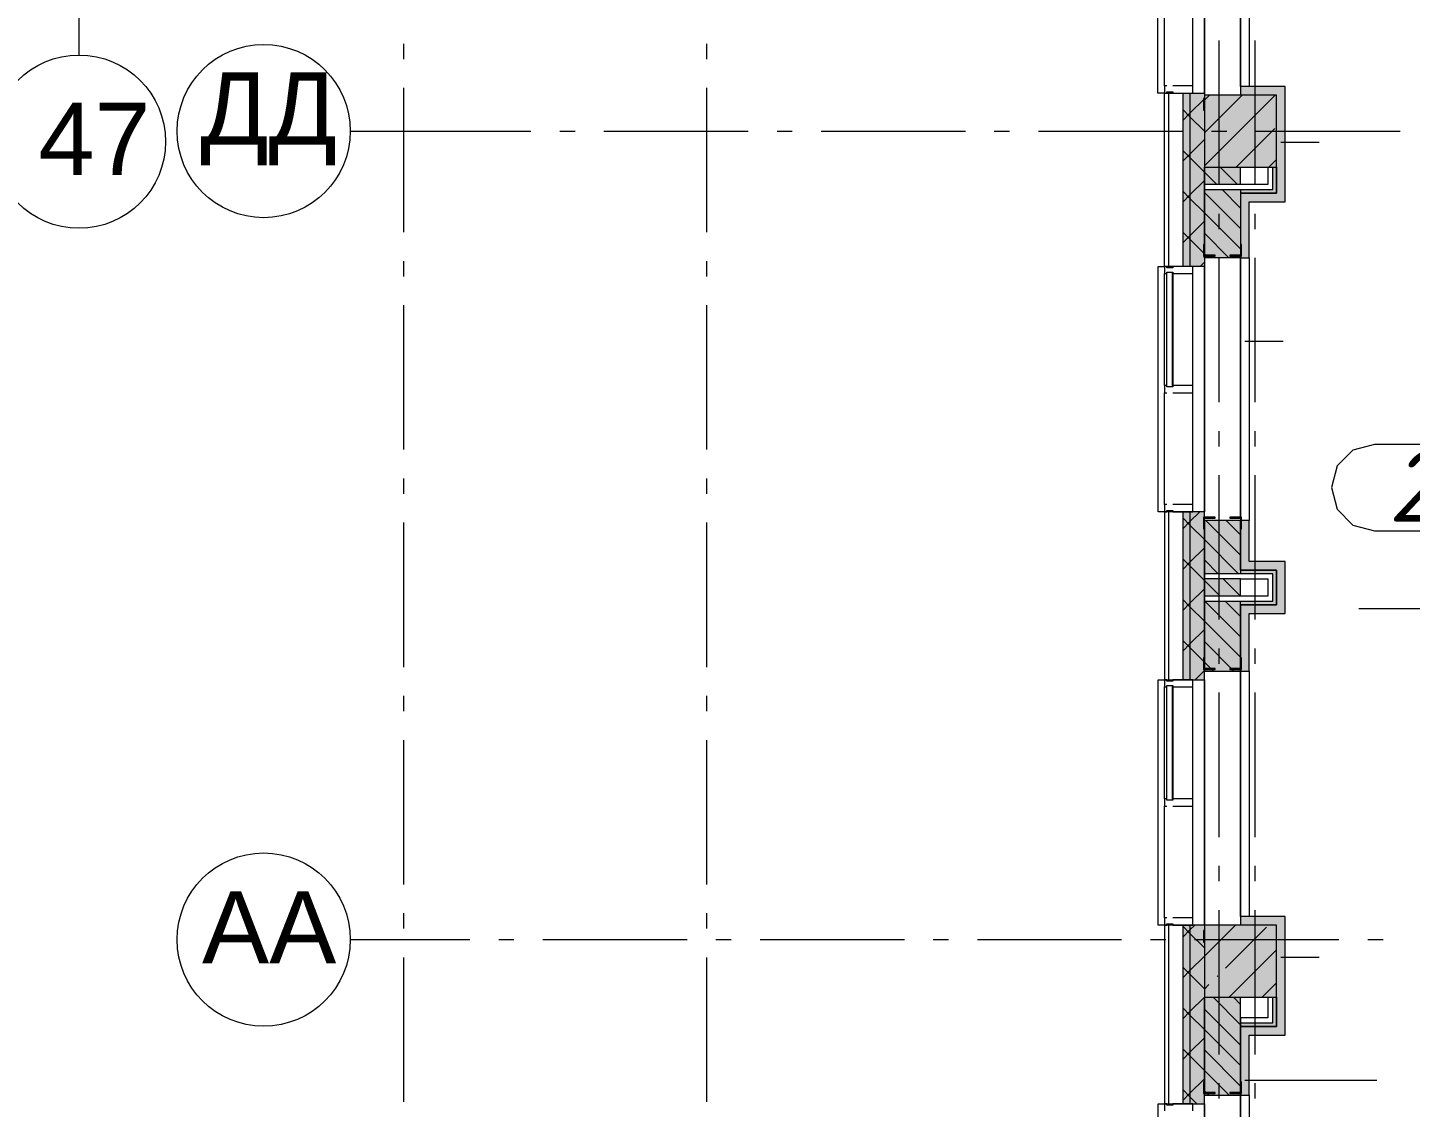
# Model space of a CAD drawing. Header units: millimetres. Extents: x -537608 to 253996, y -217170 to 186033.
# Drawn here: x -299567 to -289984, y -9213 to -1734 of the extents above; entities that cross this region are included whole.
import ezdxf

# ---------------------------------------------------------------- set-up
doc = ezdxf.new("R2010")
doc.units = ezdxf.units.MM
doc.layers.add('PDF _Геометрия', color=7, linetype='Continuous')
doc.layers.add('PDF _Текст', color=7, linetype='Continuous')
doc.layers.add('PDF _Сплошная заливка', color=7, linetype='Continuous', true_color=0xffffff)
doc.styles.add('PDF ArialMT', font='arial.ttf')
doc.styles.add('PDF ISOCPEUR Italic', font='isocpeui.ttf')

msp = doc.modelspace()

# ---------------------------------------------------------------- hatches: boundary and pattern name
at = {"layer": 'PDF _Сплошная заливка', "transparency": 33554559}
h = msp.add_hatch(color=256, dxfattribs=at)
h.paths.add_polyline_path([(-291411.3555, -11450.6591), (-291411.3555, -10887.6599), (-291511.3559, -10887.6599), (-291511.3559, -11450.6591)], flags=0)
h.paths.add_polyline_path([(-291411.3555, -9187.6588), (-291411.3555, -7950.6578), (-291511.3559, -7950.6578), (-291511.3559, -9187.6588)], flags=0)
h.paths.add_polyline_path([(-291411.3555, -6250.6576), (-291411.3555, -5087.6575), (-291511.3559, -5087.6575), (-291511.3559, -6250.6576)], flags=0)
h.paths.add_polyline_path([(-291511.3559, -3387.6566), (-291411.3555, -3387.6566), (-291411.3555, -2187.6558), (-291511.3559, -2187.6558), (-291511.3559, -2700.6575)], flags=0)
h.paths.add_polyline_path([(-291411.3555, -487.6572), (-291411.3555, 799.3446), (-291511.3559, 799.3446), (-291511.3559, -487.6572)], flags=0)
h = msp.add_hatch(color=256, dxfattribs=at)
h.paths.add_polyline_path([(-291511.3559, -11450.6591), (-291511.3559, -10887.6599), (-291561.3561, -10887.6599), (-291561.3561, -11450.6591)], flags=0)
h.paths.add_polyline_path([(-291561.3561, -9187.6588), (-291511.3559, -9187.6588), (-291511.3559, -7950.6578), (-291561.3561, -7950.6578), (-291561.3561, -9001.643)], flags=0)
h.paths.add_polyline_path([(-291511.3559, -6250.6576), (-291511.3559, -5087.6575), (-291561.3561, -5087.6575), (-291561.3561, -6250.6576)], flags=0)
h.paths.add_polyline_path([(-291511.3559, -3387.6566), (-291511.3559, -2187.6558), (-291561.3561, -2187.6558), (-291561.3561, -3387.6566)], flags=0)
h.paths.add_polyline_path([(-291561.3561, -487.6572), (-291511.3559, -487.6572), (-291511.3559, 699.3442), (-291561.3561, 699.3442), (-291561.3561, -457.8366)], flags=0)
h = msp.add_hatch(color=256, dxfattribs=at)
h.paths.add_polyline_path([(-291161.3544, -11450.6591), (-291161.3544, -11400.6589), (-291411.3555, -11400.6589), (-291411.3555, -11450.6591), (-291253.0918, -11450.6591)], flags=0)
h.paths.add_polyline_path([(-291411.3555, -9127.6576), (-291161.3544, -9127.6576), (-291161.3544, -8450.6584), (-291411.3555, -8450.6584), (-291411.3555, -9001.643)], flags=0)
h.paths.add_polyline_path([(-291411.3555, -6190.658), (-291161.3544, -6190.658), (-291161.3544, -5706.6577), (-291411.3555, -5706.6577), (-291411.3555, -6153.7079)], flags=0)
h.paths.add_polyline_path([(-291411.3555, -5671.6582), (-291161.3544, -5671.6582), (-291161.3544, -5551.6579), (-291411.3555, -5551.6579)], flags=0)
h.paths.add_polyline_path([(-291253.0918, -5516.6573), (-291161.3544, -5516.6573), (-291161.3544, -5147.6581), (-291411.3555, -5147.6581), (-291411.3555, -5516.6573)], flags=0)
h.paths.add_polyline_path([(-291253.0918, -3327.6559), (-291161.3544, -3327.6559), (-291161.3544, -2855.6573), (-291411.3555, -2855.6573), (-291411.3555, -3327.6559)], flags=0)
h.paths.add_polyline_path([(-291411.3555, -2820.6567), (-291161.3544, -2820.6567), (-291161.3544, -2700.6575), (-291411.3555, -2700.6575)], flags=0)
h.paths.add_polyline_path([(-291253.0918, -427.6565), (-291161.3544, -427.6565), (-291161.3544, 249.3444), (-291411.3555, 249.3444), (-291411.3555, -427.6565)], flags=0)
for points in [[(-290911.3555, -2700.6575), (-290911.3555, -2200.6575), (-291411.3555, -2200.6575), (-291411.3555, -2700.6575), (-291253.0918, -2700.6575)], [(-290911.3555, -8450.6584), (-290911.3555, -7950.6578), (-291411.3555, -7950.6578), (-291411.3555, -8450.6584), (-291253.0918, -8450.6584)]]:
    msp.add_hatch(color=256, dxfattribs=at).paths.add_polyline_path(points)
at = {"layer": 'PDF _Сплошная заливка', "true_color": 0x77b143, "transparency": 33554559}
for points in [[(-290936.3556, -2880.6574), (-290936.3556, -2855.6573), (-291161.3544, -2855.6573), (-291161.3544, -2880.6574), (-290971.3562, -2880.6574)], [(-290936.3556, -5516.6573), (-290911.3555, -5516.6573), (-290911.3555, -5491.6572), (-291161.3544, -5491.6572), (-291161.3544, -5516.6573)], [(-290936.3556, -5731.6578), (-290936.3556, -5706.6577), (-291161.3544, -5706.6577), (-291161.3544, -5731.6578), (-290971.3562, -5731.6578)], [(-290971.3562, -8652.866), (-290936.3556, -8652.866), (-290936.3556, -8627.8659), (-291161.3544, -8627.8659), (-291161.3544, -8652.866), (-291101.3559, -8652.866)]]:
    msp.add_hatch(color=75, dxfattribs=at).paths.add_polyline_path(points)
at = {"layer": 'PDF _Сплошная заливка', "true_color": 0xff7d7d, "transparency": 33554559}
msp.add_hatch(color=11, dxfattribs=at).paths.add_polyline_path([(-291161.3544, -6190.658), (-291101.3559, -6190.658), (-291101.3559, -5731.6578), (-291161.3544, -5731.6578), (-291161.3544, -6153.7079)])

# ---------------------------------------------------------------- linework, layer by layer
at = {"layer": 'PDF _Геометрия', "lineweight": 9}
for p, q in [((-291161.3544, -427.6565), (-291161.3544, -2140.6568)), ((-291161.3544, -2140.6568), (-291161.3544, -427.6565)), ((-291101.3559, -427.6565), (-291101.3559, -2140.6568)), ((-291411.3555, -487.6572), (-291411.3555, -2187.6558)), ((-291411.3555, -2187.6558), (-291411.3555, -487.6572)), ((-291688.3546, -2137.6556), (-291688.3546, -1362.6566)), ((-291491.355, -2137.6556), (-291491.355, -1362.6566)), ((-291671.3549, -2137.6556), (-291688.3546, -2137.6556)), ((-291688.3546, -2137.6556), (-291688.3546, -2187.6558)), ((-291688.3546, -2187.6558), (-291671.3549, -2187.6558)), ((-291688.3546, -3387.6566), (-291688.3546, -2187.6558)), ((-291688.3546, -2187.6558), (-291661.3544, -2187.6558)), ((-291671.3549, -2187.6558), (-291671.3549, -2177.6575)), ((-291671.3549, -2177.6575), (-291631.3551, -2177.6575)), ((-291661.3544, -2187.6558), (-291661.3544, -3387.6566)), ((-291661.3544, -2187.6558), (-291561.3561, -2187.6558)), ((-291491.355, -2137.6556), (-291631.3551, -2137.6556)), ((-291631.3551, -2177.6575), (-291631.3551, -2187.6558)), ((-291631.3551, -2187.6558), (-291491.355, -2187.6558)), ((-291561.3561, -2187.6558), (-291561.3561, -3387.6566)), ((-291561.3561, -2187.6558), (-291511.3559, -2187.6558)), ((-291511.3559, -2187.6558), (-291511.3559, -3387.6566)), ((-291511.3559, -2187.6558), (-291411.3555, -2187.6558)), ((-291491.355, -2187.6558), (-291491.355, -2137.6556)), ((-291411.3555, -2187.6558), (-291411.3555, -2200.6575)), ((-291411.3555, -2235.3523), (-291376.6607, -2200.6575)), ((-291411.3555, -2691.5483), (-290920.4625, -2200.6575)), ((-291411.3555, -2200.6575), (-291411.3555, -2700.6575)), ((-290911.3555, -2200.6575), (-291411.3555, -2200.6575)), ((-290911.3555, -2140.6568), (-291161.3544, -2140.6568)), ((-291161.3544, -2140.6568), (-291161.3544, -2200.6575)), ((-290851.3548, -2140.6568), (-290911.3555, -2140.6568)), ((-290911.3555, -2700.6575), (-290911.3555, -2200.6575)), ((-290851.3548, -2880.6574), (-290851.3548, -2140.6568)), ((-291511.3559, -2326.2738), (-291411.3555, -2226.2734)), ((-291411.3555, -2463.4514), (-291152.0709, -2204.1647)), ((-291511.3559, -2351.0069), (-291561.3561, -2301.0067)), ((-291561.3561, -2376.274), (-291511.3559, -2326.2738)), ((-291411.3555, -2451.0052), (-291511.3559, -2351.0069)), ((-291192.3634, -2700.6575), (-290923.9719, -2432.2637)), ((-291511.3559, -2633.8491), (-291561.3561, -2583.8489)), ((-291511.3559, -2609.116), (-291411.3555, -2509.1156)), ((-290881.3541, -2526.3801), (-290615.2059, -2526.3801)), ((-291561.3561, -2659.1163), (-291511.3559, -2609.116)), ((-291411.3555, -2733.8496), (-291511.3559, -2633.8491)), ((-290964.2666, -2700.6575), (-290911.3555, -2647.7465)), ((-291411.3555, -2700.6575), (-290911.3555, -2700.6575)), ((-291411.3555, -2820.6567), (-291411.3555, -2700.6575)), ((-291411.3555, -2700.6575), (-291411.3555, -3387.6566)), ((-291324.5484, -2820.6567), (-291411.3555, -2733.8496)), ((-291183.1251, -2820.6567), (-291303.1265, -2700.6575)), ((-291161.3544, -2820.6567), (-291161.3544, -2700.6575)), ((-290971.3562, -2700.6575), (-290971.3562, -2820.6567)), ((-290936.3556, -2855.6573), (-290936.3556, -2700.6575)), ((-290911.3555, -2880.6574), (-290911.3555, -2700.6575)), ((-290911.3555, -2700.6575), (-290911.3555, -2880.6574)), ((-291511.3559, -2916.6914), (-291561.3561, -2866.6911)), ((-291511.3559, -2891.9583), (-291411.3555, -2791.9578)), ((-291161.3544, -2820.6567), (-291411.3555, -2820.6567)), ((-291411.3555, -2855.6573), (-291411.3555, -2820.6567)), ((-291411.3555, -2855.6573), (-291161.3544, -2855.6573)), ((-291411.3555, -3327.6559), (-291411.3555, -2855.6573)), ((-291161.3544, -2983.8485), (-291289.5478, -2855.6573)), ((-290971.3562, -2820.6567), (-291161.3544, -2820.6567)), ((-291161.3544, -2855.6573), (-290971.3562, -2855.6573)), ((-291161.3544, -2855.6573), (-291161.3544, -2880.6574)), ((-290971.3562, -2855.6573), (-290936.3556, -2855.6573)), ((-291561.3561, -2941.9585), (-291511.3559, -2891.9583)), ((-291411.3555, -3016.6918), (-291511.3559, -2916.6914)), ((-291161.3544, -3125.2696), (-291411.3555, -2875.2707)), ((-291161.3544, -2880.6574), (-291101.3559, -2880.6574)), ((-290971.3562, -2880.6574), (-291161.3544, -2880.6574)), ((-291161.3544, -2880.6574), (-291161.3544, -3327.6559)), ((-291161.3544, -2880.6574), (-291161.3544, -3327.6559)), ((-291101.3559, -2880.6574), (-290911.3555, -2880.6574)), ((-291101.3559, -3327.6559), (-291101.3559, -2940.6559)), ((-291101.3559, -2940.6559), (-290851.3548, -2940.6559)), ((-290936.3556, -2880.6574), (-290971.3562, -2880.6574)), ((-290911.3555, -2880.6574), (-290936.3556, -2880.6574)), ((-290851.3548, -2940.6559), (-290851.3548, -2880.6574)), ((-291161.3544, -3266.6929), (-291411.3555, -3016.6918)), ((-291511.3559, -3199.5336), (-291561.3561, -3149.5356)), ((-291511.3559, -3174.8005), (-291411.3555, -3074.8022)), ((-291241.8125, -3327.6559), (-291411.3555, -3158.1129)), ((-291561.3561, -3224.8007), (-291511.3559, -3174.8005)), ((-291411.3555, -3299.534), (-291511.3559, -3199.5336)), ((-291383.2336, -3327.6559), (-291411.3555, -3299.534)), ((-291161.3544, -3327.6559), (-291411.3555, -3327.6559)), ((-291161.3544, -3327.6559), (-291161.3544, -5124.6576)), ((-291161.3544, -5124.6576), (-291161.3544, -3327.6559)), ((-291161.3544, -3327.6559), (-291101.3559, -3327.6559)), ((-291101.3559, -3327.6559), (-291101.3559, -5147.6581)), ((-291671.3549, -3387.6566), (-291688.3546, -3387.6566)), ((-291688.3546, -3387.6566), (-291688.3546, -3437.6569)), ((-291661.3544, -3387.6566), (-291688.3546, -3387.6566)), ((-291688.3546, -4212.658), (-291688.3546, -3437.6569)), ((-291688.3546, -3437.6569), (-291671.3549, -3437.6569)), ((-291671.3549, -3397.6571), (-291671.3549, -3387.6566)), ((-291631.3551, -3397.6571), (-291671.3549, -3397.6571)), ((-291671.3549, -3427.6564), (-291631.3551, -3427.6564)), ((-291671.3549, -3437.6569), (-291671.3549, -3427.6564)), ((-291671.3549, -4212.658), (-291671.3549, -3437.6569)), ((-291561.3561, -3387.6566), (-291661.3544, -3387.6566)), ((-291491.355, -3387.6566), (-291631.3551, -3387.6566)), ((-291631.3551, -3387.6566), (-291631.3551, -3397.6571)), ((-291631.3551, -3427.6564), (-291631.3551, -3437.6569)), ((-291631.3551, -3437.6569), (-291491.355, -3437.6569)), ((-291511.3559, -3387.6566), (-291561.3561, -3387.6566)), ((-291411.3555, -3387.6566), (-291511.3559, -3387.6566)), ((-291491.355, -3437.6569), (-291491.355, -3387.6566)), ((-291491.355, -4212.658), (-291491.355, -3437.6569)), ((-291441.3677, -3387.6566), (-291411.3555, -3357.6444)), ((-291411.3555, -3387.6566), (-291411.3555, -5087.6575)), ((-291411.3555, -5087.6575), (-291411.3555, -3387.6566)), ((-291131.3551, -3905.1795), (-290865.2048, -3905.1795)), ((-291671.3549, -4212.658), (-291688.3546, -4212.658)), ((-291688.3546, -4212.658), (-291688.3546, -4262.6582)), ((-291671.3549, -4222.6563), (-291671.3549, -4212.658)), ((-291491.355, -4212.658), (-291631.3551, -4212.658)), ((-291631.3551, -4212.658), (-291631.3551, -4222.6563)), ((-291491.355, -4262.6582), (-291491.355, -4212.658)), ((-291688.3546, -5037.6573), (-291688.3546, -4262.6582)), ((-291688.3546, -4262.6582), (-291671.3549, -4262.6582)), ((-291631.3551, -4222.6563), (-291671.3549, -4222.6563)), ((-291631.3551, -4262.6582), (-291491.355, -4262.6582)), ((-291491.355, -5037.6573), (-291491.355, -4262.6582)), ((-291671.3549, -5037.6573), (-291688.3546, -5037.6573)), ((-291688.3546, -5037.6573), (-291688.3546, -5087.6575)), ((-291671.3549, -5087.6575), (-291671.3549, -5077.658)), ((-291671.3549, -5077.658), (-291631.3551, -5077.658)), ((-291491.355, -5037.6573), (-291631.3551, -5037.6573)), ((-291631.3551, -5077.658), (-291631.3551, -5087.6575)), ((-291491.355, -5087.6575), (-291491.355, -5037.6573)), ((-291661.3544, -5087.6575), (-291688.3546, -5087.6575)), ((-291688.3546, -5087.6575), (-291688.3546, -6250.6576)), ((-291688.3546, -5087.6575), (-291671.3549, -5087.6575)), ((-291561.3561, -5087.6575), (-291661.3544, -5087.6575)), ((-291661.3544, -5087.6575), (-291661.3544, -6250.6576)), ((-291631.3551, -5087.6575), (-291491.355, -5087.6575)), ((-291511.3559, -5087.6575), (-291561.3561, -5087.6575)), ((-291561.3561, -5087.6575), (-291561.3561, -6250.6576)), ((-291511.3559, -5179.4346), (-291561.3561, -5129.4344)), ((-291561.3561, -5204.7006), (-291511.3559, -5154.7015)), ((-291511.3559, -5154.7015), (-291444.313, -5087.6575)), ((-291411.3555, -5087.6575), (-291511.3559, -5087.6575)), ((-291511.3559, -5087.6575), (-291511.3559, -6250.6576)), ((-291411.3555, -6250.6576), (-291411.3555, -5087.6575)), ((-291161.3544, -5147.6581), (-291411.3555, -5147.6581)), ((-291411.3555, -5147.6581), (-291411.3555, -5516.6573)), ((-291161.3544, -5388.0129), (-291401.7103, -5147.6581)), ((-291161.3544, -5246.5917), (-291260.2892, -5147.6581)), ((-291161.3544, -5431.6576), (-291161.3544, -5147.6581)), ((-291101.3559, -5147.6581), (-291161.3544, -5147.6581)), ((-291161.3544, -5147.6581), (-291161.3544, -5431.6576)), ((-291101.3559, -5431.6576), (-291101.3559, -5147.6581)), ((-291411.3555, -5279.434), (-291511.3559, -5179.4346)), ((-291511.3559, -5437.5438), (-291411.3555, -5337.5433)), ((-291174.1322, -5516.6573), (-291411.3555, -5279.434)), ((-291511.3559, -5462.2769), (-291561.3561, -5412.2767)), ((-291561.3561, -5487.544), (-291511.3559, -5437.5438)), ((-291315.5533, -5516.6573), (-291411.3555, -5420.8551)), ((-291161.3544, -5491.6572), (-291161.3544, -5431.6576)), ((-291161.3544, -5431.6576), (-291161.3544, -5491.6572)), ((-290911.3555, -5431.6576), (-291101.3559, -5431.6576)), ((-290851.3548, -5431.6576), (-290911.3555, -5431.6576)), ((-290851.3548, -5731.6578), (-290851.3548, -5431.6576)), ((-291411.3555, -5562.2768), (-291511.3559, -5462.2769)), ((-291411.3555, -5516.6573), (-291411.3555, -5551.6579)), ((-291161.3544, -5516.6573), (-291411.3555, -5516.6573)), ((-291411.3555, -5551.6579), (-291411.3555, -5671.6582)), ((-291161.3544, -5551.6579), (-291411.3555, -5551.6579)), ((-291161.3544, -5670.8562), (-291280.5528, -5551.6579)), ((-290911.3555, -5491.6572), (-291161.3544, -5491.6572)), ((-291161.3544, -5491.6572), (-290911.3555, -5491.6572)), ((-291161.3544, -5491.6572), (-291161.3544, -5516.6573)), ((-290936.3556, -5516.6573), (-291161.3544, -5516.6573)), ((-291161.3544, -5671.6582), (-291161.3544, -5551.6579)), ((-291161.3544, -5551.6579), (-290971.3562, -5551.6579)), ((-290971.3562, -5551.6579), (-290971.3562, -5671.6582)), ((-290936.3556, -5551.6579), (-290936.3556, -5516.6573)), ((-290936.3556, -5706.6577), (-290936.3556, -5551.6579)), ((-290911.3555, -5731.6578), (-290911.3555, -5491.6572)), ((-290911.3555, -5491.6572), (-290911.3555, -5516.6573)), ((-290911.3555, -5516.6573), (-290911.3555, -5551.6579)), ((-290911.3555, -5551.6579), (-290911.3555, -5731.6578)), ((-291511.3559, -5720.387), (-291411.3555, -5620.3866)), ((-291301.9747, -5671.6582), (-291411.3555, -5562.2768)), ((-291511.3559, -5745.1207), (-291561.3561, -5695.1206)), ((-291561.3561, -5770.3857), (-291511.3559, -5720.387)), ((-291411.3555, -5845.1196), (-291511.3559, -5745.1207)), ((-291411.3555, -5671.6582), (-291411.3555, -5706.6577)), ((-291161.3544, -5671.6582), (-291411.3555, -5671.6582)), ((-291411.3555, -5706.6577), (-291411.3555, -6190.658)), ((-291411.3555, -5706.6577), (-291161.3544, -5706.6577)), ((-291161.3544, -5953.6984), (-291408.3952, -5706.6577)), ((-291161.3544, -5812.2773), (-291266.9741, -5706.6577)), ((-290971.3562, -5671.6582), (-291161.3544, -5671.6582)), ((-291161.3544, -5731.6578), (-291161.3544, -5706.6577)), ((-291161.3544, -5706.6577), (-290971.3562, -5706.6577)), ((-291161.3544, -5731.6578), (-291101.3559, -5731.6578)), ((-291161.3544, -6190.658), (-291161.3544, -5731.6578)), ((-291161.3544, -5731.6578), (-291161.3544, -6190.658)), ((-290971.3562, -5731.6578), (-291161.3544, -5731.6578)), ((-291101.3559, -5731.6578), (-290911.3555, -5731.6578)), ((-290971.3562, -5706.6577), (-290936.3556, -5706.6577)), ((-290936.3556, -5731.6578), (-290971.3562, -5731.6578)), ((-290911.3555, -5731.6578), (-290936.3556, -5731.6578)), ((-290851.3548, -5791.6574), (-290851.3548, -5731.6578)), ((-291161.3544, -6095.1195), (-291411.3555, -5845.1196)), ((-291101.3559, -6190.658), (-291101.3559, -5791.6574)), ((-291101.3559, -5791.6574), (-290851.3548, -5791.6574)), ((-291511.3559, -6003.2298), (-291411.3555, -5903.2294)), ((-291511.3559, -6027.9625), (-291561.3561, -5977.9622)), ((-291561.3561, -6053.2301), (-291511.3559, -6003.2298)), ((-291411.3555, -6127.9629), (-291511.3559, -6027.9625)), ((-291207.2382, -6190.658), (-291411.3555, -5986.5412)), ((-291348.6593, -6190.658), (-291411.3555, -6127.9629)), ((-291475.942, -6250.6576), (-291411.3555, -6186.0722)), ((-291411.3555, -6190.658), (-291161.3544, -6190.658)), ((-291161.3544, -6190.658), (-291161.3544, -7890.6593)), ((-291161.3544, -7890.6593), (-291161.3544, -6190.658)), ((-291161.3544, -6190.658), (-291101.3559, -6190.658)), ((-291101.3559, -6190.658), (-291101.3559, -7890.6593)), ((-291688.3546, -6250.6576), (-291661.3544, -6250.6576)), ((-291671.3549, -6250.6576), (-291688.3546, -6250.6576)), ((-291688.3546, -6250.6576), (-291688.3546, -6300.6578)), ((-291688.3546, -7075.6579), (-291688.3546, -6300.6578)), ((-291688.3546, -6300.6578), (-291671.3549, -6300.6578)), ((-291671.3549, -6260.658), (-291671.3549, -6250.6576)), ((-291631.3551, -6260.658), (-291671.3549, -6260.658)), ((-291671.3549, -6290.6584), (-291631.3551, -6290.6584)), ((-291671.3549, -6300.6578), (-291671.3549, -6290.6584)), ((-291671.3549, -7075.6579), (-291671.3549, -6300.6578)), ((-291661.3544, -6250.6576), (-291561.3561, -6250.6576)), ((-291491.355, -6250.6576), (-291631.3551, -6250.6576)), ((-291631.3551, -6250.6576), (-291631.3551, -6260.658)), ((-291631.3551, -6290.6584), (-291631.3551, -6300.6578)), ((-291631.3551, -6300.6578), (-291491.355, -6300.6578)), ((-291561.3561, -6250.6576), (-291511.3559, -6250.6576)), ((-291511.3559, -6250.6576), (-291411.3555, -6250.6576)), ((-291491.355, -6300.6578), (-291491.355, -6250.6576)), ((-291491.355, -7075.6579), (-291491.355, -6300.6578)), ((-291411.3555, -7950.6578), (-291411.3555, -6250.6576)), ((-291411.3555, -6250.6576), (-291411.3555, -7950.6578)), ((-291671.3549, -7075.6579), (-291688.3546, -7075.6579)), ((-291688.3546, -7075.6579), (-291688.3546, -7125.6581)), ((-291671.3549, -7085.6584), (-291671.3549, -7075.6579)), ((-291631.3551, -7085.6584), (-291671.3549, -7085.6584)), ((-291491.355, -7075.6579), (-291631.3551, -7075.6579)), ((-291631.3551, -7075.6579), (-291631.3551, -7085.6584)), ((-291491.355, -7125.6581), (-291491.355, -7075.6579)), ((-291688.3546, -7900.6577), (-291688.3546, -7125.6581)), ((-291688.3546, -7125.6581), (-291671.3549, -7125.6581)), ((-291631.3551, -7125.6581), (-291491.355, -7125.6581)), ((-291491.355, -7900.6577), (-291491.355, -7125.6581)), ((-291671.3549, -7900.6577), (-291688.3546, -7900.6577)), ((-291688.3546, -7900.6577), (-291688.3546, -7950.6578)), ((-291661.3544, -7950.6578), (-291688.3546, -7950.6578)), ((-291688.3546, -7950.6578), (-291688.3546, -9187.6588)), ((-291688.3546, -7950.6578), (-291671.3549, -7950.6578)), ((-291671.3549, -7950.6578), (-291671.3549, -7940.6579)), ((-291671.3549, -7940.6579), (-291631.3551, -7940.6579)), ((-291561.3561, -7950.6578), (-291661.3544, -7950.6578)), ((-291661.3544, -7950.6578), (-291661.3544, -9187.6588)), ((-291491.355, -7900.6577), (-291631.3551, -7900.6577)), ((-291631.3551, -7940.6579), (-291631.3551, -7950.6578)), ((-291631.3551, -7950.6578), (-291491.355, -7950.6578)), ((-291511.3559, -7950.6578), (-291561.3561, -7950.6578)), ((-291561.3561, -7950.6578), (-291561.3561, -9187.6588)), ((-291511.3559, -7983.1293), (-291478.8851, -7950.6578)), ((-291411.3555, -7950.6578), (-291511.3559, -7950.6578)), ((-291511.3559, -7950.6578), (-291511.3559, -9187.6588)), ((-291491.355, -7950.6578), (-291491.355, -7900.6577)), ((-291411.3555, -8165.9151), (-291196.0988, -7950.6578)), ((-291411.3555, -7950.6578), (-291411.3555, -8450.6584)), ((-290911.3555, -7950.6578), (-291411.3555, -7950.6578)), ((-290911.3555, -7890.6593), (-291161.3544, -7890.6593)), ((-291161.3544, -7890.6593), (-291161.3544, -7950.6578)), ((-290851.3548, -7890.6593), (-290911.3555, -7890.6593)), ((-290911.3555, -8450.6584), (-290911.3555, -7950.6578)), ((-290851.3548, -8652.866), (-290851.3548, -7890.6593)), ((-291511.3559, -8007.8624), (-291561.3561, -7957.8622)), ((-291561.3561, -8033.1289), (-291511.3559, -7983.1293)), ((-291411.3555, -8107.8617), (-291511.3559, -8007.8624)), ((-291266.1193, -8248.778), (-290980.995, -7963.6541)), ((-291239.9007, -8450.6584), (-290911.3555, -8122.1122)), ((-291511.3559, -8290.7046), (-291561.3561, -8240.7044)), ((-291511.3559, -8265.9715), (-291411.3555, -8165.9711)), ((-290881.3541, -8172.3416), (-290615.2059, -8172.3416)), ((-291561.3561, -8315.9717), (-291511.3559, -8265.9715)), ((-291411.3555, -8390.7051), (-291511.3559, -8290.7046)), ((-291323.1446, -8305.8022), (-291318.4017, -8301.0604)), ((-291411.3555, -8394.0141), (-291380.1678, -8362.8264)), ((-291011.8038, -8450.6584), (-290911.3555, -8350.2101)), ((-291511.3559, -8573.5474), (-291561.3561, -8523.5472)), ((-291511.3559, -8548.8148), (-291411.3555, -8448.8144)), ((-291411.3555, -9187.6588), (-291411.3555, -8450.6584)), ((-291411.3555, -8450.6584), (-291411.3555, -9127.6576)), ((-291411.3555, -8450.6584), (-290911.3555, -8450.6584)), ((-291161.3544, -8640.705), (-291351.4021, -8450.6584)), ((-291161.3544, -8499.2839), (-291209.981, -8450.6584)), ((-291161.3544, -8652.866), (-291161.3544, -8450.6584)), ((-290971.3562, -8450.6584), (-290971.3562, -8592.8664)), ((-290936.3556, -8627.8659), (-290936.3556, -8450.6584)), ((-290911.3555, -8652.866), (-290911.3555, -8450.6584)), ((-290911.3555, -8450.6584), (-290911.3555, -8652.866)), ((-291561.3561, -8598.814), (-291511.3559, -8548.8148)), ((-291411.3555, -8673.5473), (-291511.3559, -8573.5474)), ((-291161.3544, -8782.1262), (-291411.3555, -8532.1262)), ((-290971.3562, -8592.8664), (-291161.3544, -8592.8664)), ((-291161.3544, -8592.8664), (-291161.3544, -8627.8659)), ((-291161.3544, -8923.5478), (-291411.3555, -8673.5473)), ((-291161.3544, -8627.8659), (-291161.3544, -8652.866)), ((-291161.3544, -8627.8659), (-290971.3562, -8627.8659)), ((-291161.3544, -9127.6576), (-291161.3544, -8652.866)), ((-291161.3544, -8652.866), (-291101.3559, -8652.866)), ((-291101.3559, -8652.866), (-291161.3544, -8652.866)), ((-291161.3544, -8652.866), (-291161.3544, -9127.6576)), ((-290911.3555, -8652.866), (-291101.3559, -8652.866)), ((-291101.3559, -8652.866), (-290971.3562, -8652.866)), ((-291101.3559, -9127.6576), (-291101.3559, -8712.8667)), ((-291101.3559, -8712.8667), (-290851.3548, -8712.8667)), ((-290971.3562, -8627.8659), (-290936.3556, -8627.8659)), ((-290971.3562, -8652.866), (-290936.3556, -8652.866)), ((-290936.3556, -8652.866), (-290911.3555, -8652.866)), ((-290851.3548, -8712.8667), (-290851.3548, -8652.866)), ((-291511.3559, -8856.3902), (-291561.3561, -8806.39)), ((-291511.3559, -8831.6576), (-291411.3555, -8731.6561)), ((-291161.3544, -9064.9695), (-291411.3555, -8814.9695)), ((-291561.3561, -8881.6578), (-291511.3559, -8831.6576)), ((-291411.3555, -8956.3906), (-291511.3559, -8856.3902)), ((-291240.088, -9127.6576), (-291411.3555, -8956.3906)), ((-291511.3559, -9139.2335), (-291561.3561, -9089.2333)), ((-291511.3559, -9114.5004), (-291411.3555, -9014.5005)), ((-291381.5091, -9127.6576), (-291411.3555, -9097.8117)), ((-291131.3551, -9024.4552), (-290216.3496, -9024.4552)), ((-291688.3546, -9187.6588), (-291661.3544, -9187.6588)), ((-291671.3549, -9187.6588), (-291688.3546, -9187.6588)), ((-291688.3546, -9187.6588), (-291688.3546, -9237.659)), ((-291671.3549, -9197.6582), (-291671.3549, -9187.6588)), ((-291631.3551, -9197.6582), (-291671.3549, -9197.6582)), ((-291661.3544, -9187.6588), (-291561.3561, -9187.6588)), ((-291491.355, -9187.6588), (-291631.3551, -9187.6588)), ((-291631.3551, -9187.6588), (-291631.3551, -9197.6582)), ((-291561.3561, -9164.4995), (-291511.3559, -9114.5004)), ((-291561.3561, -9187.6588), (-291511.3559, -9187.6588)), ((-291462.9295, -9187.6588), (-291511.3559, -9139.2335)), ((-291511.3559, -9187.6588), (-291411.3555, -9187.6588)), ((-291491.355, -9237.659), (-291491.355, -9187.6588)), ((-291411.3555, -9127.6576), (-291161.3544, -9127.6576)), ((-291411.3555, -9187.6588), (-291411.3555, -10887.6599)), ((-291411.3555, -10887.6599), (-291411.3555, -9187.6588)), ((-291161.3544, -9127.6576), (-291161.3544, -10840.6596)), ((-291161.3544, -10840.6596), (-291161.3544, -9127.6576)), ((-291161.3544, -9127.6576), (-291101.3559, -9127.6576)), ((-291101.3559, -9127.6576), (-291101.3559, -10840.6596))]:
    msp.add_line(p, q, dxfattribs=at)
at = {"layer": 'PDF _Геометрия', "color": 253, "lineweight": 9, "true_color": 0xaaaaaa}
for p, q in [((-291734.3547, -2187.6558), (-291734.3547, -487.6572)), ((-299211.3587, -835.1548), (-299211.3587, -1923.7337)), ((-296961.3577, -1845.2456), (-296961.3577, -1951.0805)), ((-294861.3574, -1845.2456), (-294861.3574, -1951.0805)), ((-291311.3551, -1822.7838), (-291311.3551, -2822.7838)), ((-291061.3561, -1822.7838), (-291061.3561, -2822.7838)), ((-296961.3577, -2151.0793), (-296961.3577, -3151.0792)), ((-294861.3574, -2151.0793), (-294861.3574, -3151.0792)), ((-291688.3546, -2187.6558), (-291734.3547, -2187.6558)), ((-291636.3543, -2187.6558), (-291636.3543, -2177.6575)), ((-291634.3542, -2177.6575), (-291634.3542, -2187.6558)), ((-297330.6755, -2450.6564), (-296079.1157, -2450.6564)), ((-295879.1192, -2450.6564), (-295773.2842, -2450.6564)), ((-295573.2834, -2450.6564), (-294573.2834, -2450.6564)), ((-294373.2826, -2450.6564), (-294267.452, -2450.6564)), ((-294067.4511, -2450.6564), (-293067.4511, -2450.6564)), ((-292867.4503, -2450.6564), (-292761.6174, -2450.6564)), ((-292561.6166, -2450.6564), (-291561.6167, -2450.6564)), ((-291361.6158, -2450.6564), (-291255.783, -2450.6564)), ((-291055.7821, -2450.6564), (-290055.7822, -2450.6564)), ((-291311.3551, -3022.7825), (-291311.3551, -3128.6174)), ((-291061.3561, -3022.7825), (-291061.3561, -3128.6174)), ((-296961.3577, -3351.0801), (-296961.3577, -3456.9129)), ((-294861.3574, -3351.0801), (-294861.3574, -3456.9129)), ((-291311.3551, -3328.6162), (-291311.3551, -4328.6162)), ((-291061.3561, -3328.6162), (-291061.3561, -4328.6162)), ((-291731.3556, -5087.6575), (-291731.3556, -3387.6566)), ((-291731.3556, -3387.6566), (-291688.3546, -3387.6566)), ((-291633.3552, -3397.6571), (-291633.3552, -3387.6566)), ((-291633.3552, -4222.6563), (-291633.3552, -3427.6564)), ((-291631.3551, -3437.6569), (-291631.3551, -4212.658)), ((-296961.3577, -3656.9137), (-296961.3577, -4656.9137)), ((-294861.3574, -3656.9137), (-294861.3574, -4656.9137)), ((-291311.3551, -4528.617), (-291311.3551, -4634.4498)), ((-291061.3561, -4528.617), (-291061.3561, -4634.4498)), ((-290381.7137, -4660.3864), (-290491.5229, -4770.1957)), ((-290231.7152, -4620.195), (-290381.7137, -4660.3864)), ((-289031.7143, -4620.195), (-290231.7152, -4620.195)), ((-290491.5229, -4770.1957), (-290531.7143, -4920.1958)), ((-296961.3577, -4856.9145), (-296961.3577, -4962.7473)), ((-294861.3574, -4856.9145), (-294861.3574, -4962.7473)), ((-291311.3551, -4834.4506), (-291311.3551, -5834.4522)), ((-291061.3561, -4834.4506), (-291061.3561, -5834.4522)), ((-290531.7143, -4920.1958), (-290491.5229, -5070.1965)), ((-291633.3552, -5087.6575), (-291633.3552, -5077.658)), ((-290491.5229, -5070.1965), (-290381.7137, -5180.0025)), ((-296961.3577, -5162.7482), (-296961.3577, -6162.7476)), ((-294861.3574, -5162.7482), (-294861.3574, -6162.7476)), ((-291688.3546, -5087.6575), (-291731.3556, -5087.6575)), ((-290381.7137, -5180.0025), (-290231.7152, -5220.1954)), ((-290231.7152, -5220.1954), (-289031.7143, -5220.1954)), ((-290340.7537, -5758.2306), (-288927.8407, -5758.2306)), ((-291311.3551, -6034.4515), (-291311.3551, -6140.2837)), ((-291061.3561, -6034.4515), (-291061.3561, -6140.2837)), ((-291731.3556, -7950.6578), (-291731.3556, -6250.6576)), ((-291731.3556, -6250.6576), (-291688.3546, -6250.6576)), ((-291633.3552, -6260.658), (-291633.3552, -6250.6576)), ((-291633.3552, -7085.6584), (-291633.3552, -6290.6584)), ((-291631.3551, -6300.6578), (-291631.3551, -7075.6579)), ((-296961.3577, -6362.7479), (-296961.3577, -6468.5818)), ((-294861.3574, -6362.7479), (-294861.3574, -6468.5818)), ((-291311.3551, -6340.2856), (-291311.3551, -7340.2851)), ((-291061.3561, -6340.2856), (-291061.3561, -7340.2851)), ((-296961.3577, -6668.5816), (-296961.3577, -7668.5815)), ((-294861.3574, -6668.5816), (-294861.3574, -7668.5815)), ((-291311.3551, -7540.2843), (-291311.3551, -7646.1187)), ((-291061.3561, -7540.2843), (-291061.3561, -7646.1187)), ((-291311.3551, -7846.1185), (-291311.3551, -8846.1185)), ((-291061.3561, -7846.1185), (-291061.3561, -8846.1185)), ((-296961.3577, -7868.5813), (-296961.3577, -7974.4152)), ((-294861.3574, -7868.5813), (-294861.3574, -7974.4152)), ((-291688.3546, -7950.6578), (-291731.3556, -7950.6578)), ((-291633.3552, -7950.6578), (-291633.3552, -7940.6579)), ((-297330.6755, -8050.6594), (-296502.4555, -8050.6594)), ((-296302.4546, -8050.6594), (-296196.6197, -8050.6594)), ((-295996.6231, -8050.6594), (-294996.6232, -8050.6594)), ((-294796.6223, -8050.6594), (-294690.7874, -8050.6594)), ((-294490.7865, -8050.6594), (-293490.7865, -8050.6594)), ((-293290.7878, -8050.6594), (-293184.955, -8050.6594)), ((-292984.9542, -8050.6594), (-291984.9543, -8050.6594)), ((-291784.9534, -8050.6594), (-291679.1206, -8050.6594)), ((-291479.1197, -8050.6594), (-290479.1198, -8050.6594)), ((-290279.1211, -8050.6594), (-290173.2861, -8050.6594)), ((-296961.3577, -8174.415), (-296961.3577, -9174.4149)), ((-294861.3574, -8174.415), (-294861.3574, -9174.4149)), ((-291311.3551, -9046.1182), (-291311.3551, -9151.9526)), ((-291061.3561, -9046.1182), (-291061.3561, -9151.9526)), ((-291731.3556, -10888.6589), (-291731.3556, -9188.6583)), ((-291731.3556, -9188.6583), (-291688.3546, -9188.6583)), ((-291671.3549, -9188.6583), (-291633.3552, -9188.6583)), ((-291633.3552, -9197.6582), (-291633.3552, -9188.6583)), ((-291633.3552, -9188.6583), (-291631.3551, -9188.6583))]:
    msp.add_line(p, q, dxfattribs=at)
at = {"layer": 'PDF _Геометрия', "color": 253, "lineweight": 20, "true_color": 0xaaaaaa}
for p, q in [((-291411.3555, -2224.6565), (-291417.3558, -2224.6565)), ((-291417.3558, -2224.6565), (-291417.3558, -2305.6571)), ((-291417.3558, -2305.6571), (-291411.3555, -2305.6571)), ((-291411.3555, -3235.6559), (-291417.3558, -3235.6559)), ((-291417.3558, -3235.6559), (-291417.3558, -3316.6565)), ((-291411.3555, -3310.6562), (-291411.3555, -3235.6559)), ((-291155.3542, -3235.6559), (-291161.3544, -3235.6559)), ((-291161.3544, -3235.6559), (-291161.3544, -3310.6562)), ((-291155.3542, -3316.6565), (-291155.3542, -3235.6559)), ((-291417.3558, -3316.6565), (-291336.3552, -3316.6565)), ((-291336.3552, -3310.6562), (-291411.3555, -3310.6562)), ((-291336.3552, -3316.6565), (-291336.3552, -3310.6562)), ((-291236.3548, -3310.6562), (-291236.3548, -3316.6565)), ((-291161.3544, -3310.6562), (-291236.3548, -3310.6562)), ((-291236.3548, -3316.6565), (-291155.3542, -3316.6565)), ((-291336.3552, -5124.6576), (-291417.3558, -5124.6576)), ((-291417.3558, -5124.6576), (-291417.3558, -5205.6577)), ((-291411.3555, -5205.6577), (-291411.3555, -5130.6573)), ((-291411.3555, -5130.6573), (-291336.3552, -5130.6573)), ((-291336.3552, -5130.6573), (-291336.3552, -5124.6576)), ((-291155.3542, -5124.6576), (-291236.3548, -5124.6576)), ((-291236.3548, -5124.6576), (-291236.3548, -5130.6573)), ((-291236.3548, -5130.6573), (-291161.3544, -5130.6573)), ((-291161.3544, -5130.6573), (-291161.3544, -5205.6577)), ((-291155.3542, -5205.6577), (-291155.3542, -5124.6576)), ((-291417.3558, -5205.6577), (-291411.3555, -5205.6577)), ((-291161.3544, -5205.6577), (-291155.3542, -5205.6577)), ((-291411.3555, -6098.6579), (-291417.3558, -6098.6579)), ((-291417.3558, -6098.6579), (-291417.3558, -6179.6575)), ((-291411.3555, -6173.6582), (-291411.3555, -6098.6579)), ((-291155.3542, -6098.6579), (-291161.3544, -6098.6579)), ((-291161.3544, -6098.6579), (-291161.3544, -6173.6582)), ((-291155.3542, -6179.6575), (-291155.3542, -6098.6579)), ((-291417.3558, -6179.6575), (-291336.3552, -6179.6575)), ((-291336.3552, -6173.6582), (-291411.3555, -6173.6582)), ((-291336.3552, -6179.6575), (-291336.3552, -6173.6582)), ((-291236.3548, -6173.6582), (-291236.3548, -6179.6575)), ((-291161.3544, -6173.6582), (-291236.3548, -6173.6582)), ((-291236.3548, -6179.6575), (-291155.3542, -6179.6575)), ((-291411.3555, -7987.6575), (-291417.3558, -7987.6575)), ((-291417.3558, -7987.6575), (-291417.3558, -8068.6586)), ((-291417.3558, -8068.6586), (-291411.3555, -8068.6586)), ((-291411.3555, -9035.6581), (-291417.3558, -9035.6581)), ((-291417.3558, -9035.6581), (-291417.3558, -9116.6586)), ((-291411.3555, -9110.6584), (-291411.3555, -9035.6581)), ((-291155.3542, -9035.6581), (-291161.3544, -9035.6581)), ((-291161.3544, -9035.6581), (-291161.3544, -9110.6584)), ((-291155.3542, -9116.6586), (-291155.3542, -9035.6581)), ((-291417.3558, -9116.6586), (-291336.3552, -9116.6586)), ((-291336.3552, -9110.6584), (-291411.3555, -9110.6584)), ((-291336.3552, -9116.6586), (-291336.3552, -9110.6584)), ((-291236.3548, -9110.6584), (-291236.3548, -9116.6586)), ((-291161.3544, -9110.6584), (-291236.3548, -9110.6584)), ((-291236.3548, -9116.6586), (-291155.3542, -9116.6586))]:
    msp.add_line(p, q, dxfattribs=at)
at = {"layer": 'PDF _Геометрия', "lineweight": 20}
for centre, radius in [((-297930.6744, -2450.6575), 599.9993), ((-299211.3564, -2523.7346), 600.0006), ((-297930.6742, -8050.6587), 599.9994)]:
    msp.add_circle(centre, radius, dxfattribs=at)
at = {"layer": 'PDF _Сплошная заливка', "color": 11, "lineweight": 35, "true_color": 0xff7d7d, "transparency": 33554559}
for points in [[(-290911.3555, -2200.6575), (-290911.3555, -2140.6568), (-291161.3544, -2200.6575), (-291161.3544, -2140.6568)], [(-290851.3548, -2880.6574), (-290851.3548, -2140.6568), (-290911.3555, -2880.6574), (-290911.3555, -2140.6568)], [(-291101.3559, -3327.6559), (-291101.3559, -2880.6574), (-291161.3544, -3327.6559), (-291161.3544, -2880.6574)], [(-291101.3559, -2940.6559), (-290851.3548, -2940.6559), (-291101.3559, -2880.6574), (-290851.3548, -2880.6574)], [(-291101.3559, -5431.6576), (-291101.3559, -5147.6581), (-291161.3544, -5431.6576), (-291161.3544, -5147.6581)], [(-290911.3555, -5491.6572), (-290911.3555, -5431.6576), (-291161.3544, -5491.6572), (-291161.3544, -5431.6576)], [(-290851.3548, -5731.6578), (-290851.3548, -5431.6576), (-290911.3555, -5731.6578), (-290911.3555, -5431.6576)], [(-291101.3559, -5791.6574), (-290851.3548, -5791.6574), (-291101.3559, -5731.6578), (-290851.3548, -5731.6578)], [(-290911.3555, -7950.6578), (-290911.3555, -7890.6593), (-291161.3544, -7950.6578), (-291161.3544, -7890.6593)], [(-290851.3548, -8652.866), (-290851.3548, -7890.6593), (-290911.3555, -8652.866), (-290911.3555, -7890.6593)], [(-291101.3559, -9127.6576), (-291101.3559, -8652.866), (-291161.3544, -9127.6576), (-291161.3544, -8652.866)], [(-291101.3559, -8712.8667), (-290851.3548, -8712.8667), (-291101.3559, -8652.866), (-290851.3548, -8652.866)]]:
    msp.add_solid(points, dxfattribs=at)
at = {"layer": 'PDF _Сплошная заливка', "color": 75, "lineweight": 35, "true_color": 0x77b143, "transparency": 33554559}
for points in [[(-290911.3555, -2880.6574), (-290911.3555, -2700.6575), (-290936.3556, -2880.6574), (-290936.3556, -2700.6575)], [(-290911.3555, -5731.6578), (-290911.3555, -5516.6573), (-290936.3556, -5731.6578), (-290936.3556, -5516.6573)], [(-290911.3555, -8652.866), (-290911.3555, -8450.6584), (-290936.3556, -8652.866), (-290936.3556, -8450.6584)]]:
    msp.add_solid(points, dxfattribs=at)

# ---------------------------------------------------------------- texts
at = {"layer": 'PDF _Текст', "char_height": 500, "attachment_point": 4}
for s, insert, style in [('ДД', (-298370.5353, -2365.8661), 'PDF ArialMT'), ('47', (-299491.8025, -2504.342), 'PDF ArialMT'), ('2.067', (-290139.0456, -4906.9051), 'PDF ISOCPEUR Italic'), ('АА', (-298358.8318, -7965.8663), 'PDF ArialMT')]:
    msp.add_mtext(s, dxfattribs=dict(at, insert=insert, style=style))

doc.saveas('drawing.dxf')
